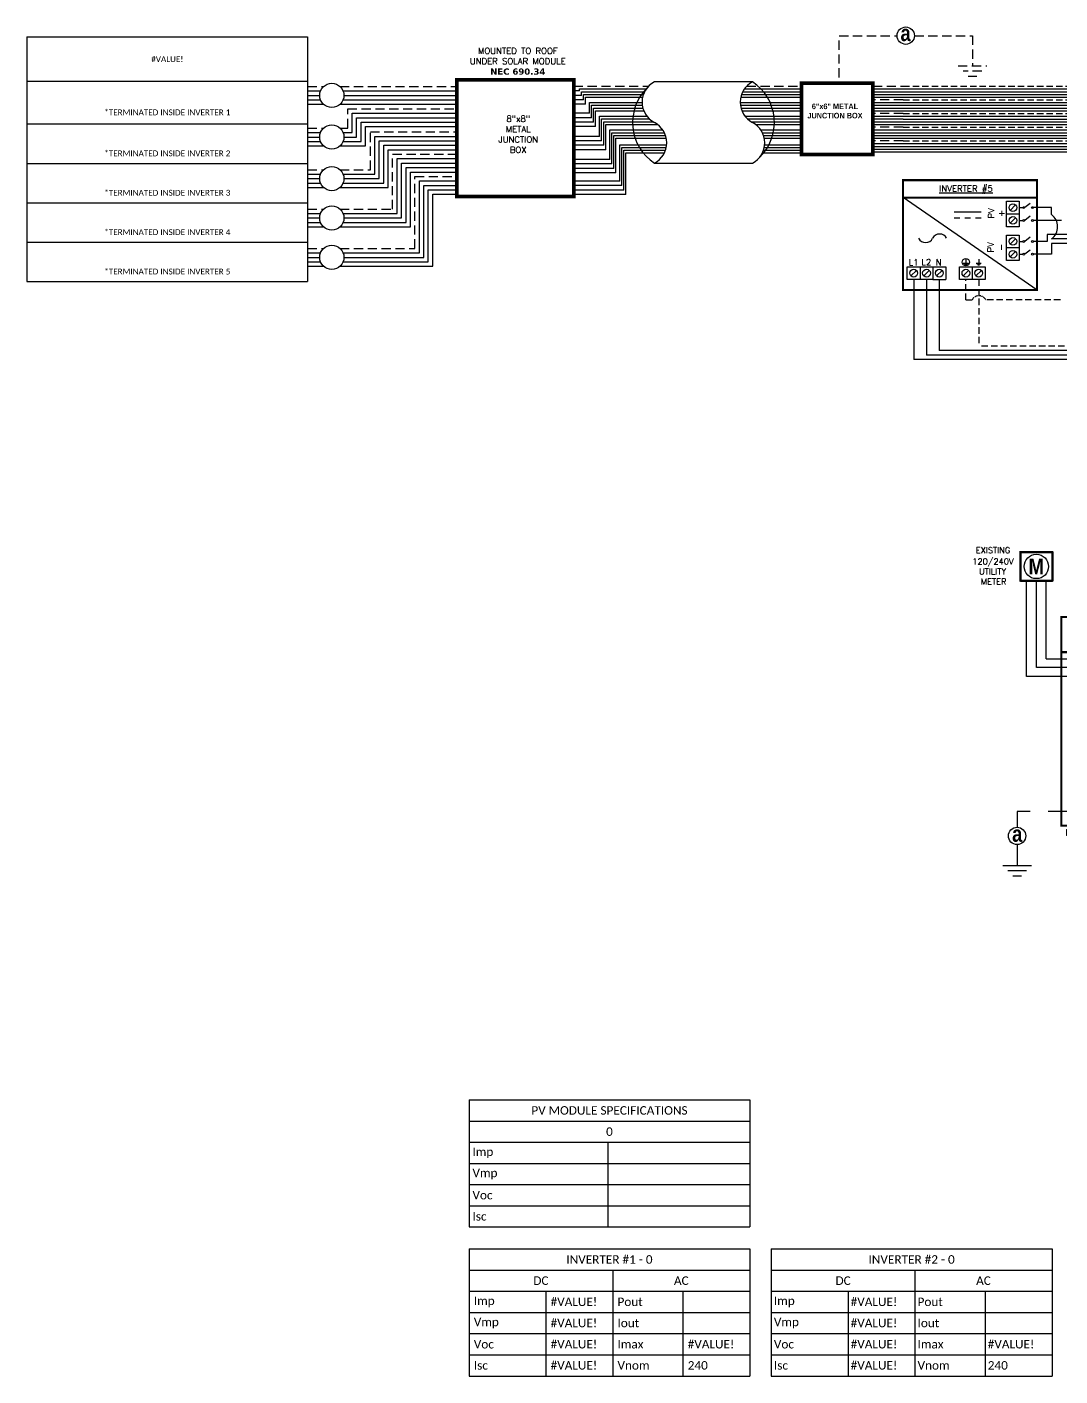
# Model space of a CAD drawing. Header units: feet. Extents: x 9859 to 10652, y 15293 to 15841.
# Drawn here: x 9859 to 10279, y 15293 to 15841 of the extents above; entities that cross this region are included whole.
import ezdxf

# ---------------------------------------------------------------- set-up
doc = ezdxf.new("R2010")
doc.units = ezdxf.units.FT
doc.header["$MEASUREMENT"] = 0
doc.linetypes.add('HIDDEN', pattern=[0.375, 0.25, -0.125])
for name, color, linetype in [('ONE LINE BLOCKS', 7, 'Continuous'), ('TABLES', 7, 'Continuous'), ('TEXT', 7, 'Continuous'), ('Z - TITLEBLOCK TXT', 7, 'Continuous')]:
    doc.layers.add(name, color=color, linetype=linetype)
doc.styles.add('ONE LINE TXT', font='techb___.ttf')
doc.styles.get("Standard").update_dxf_attribs({"font": 'simplex.shx'})

# ---------------------------------------------------------------- blocks, each defined once
blk = doc.blocks.new('*T17')
at = {"color": 9, "linetype": 'ByBlock', "lineweight": 30, "true_color": 0xa7bfde, "transparency": 16777216}
blk.add_line((0, 0), (114.11, 0), dxfattribs=at)
at = {"color": 0, "linetype": 'ByBlock', "lineweight": -2, "transparency": 16777216}
for p, q in [((0, 0), (0, -99.47)), ((114.11, 0), (114.11, -99.47)), ((0, -18.03), (114.11, -18.03)), ((0, -35.38), (114.11, -35.38)), ((0, -51.4), (114.11, -51.4)), ((0, -67.43), (114.11, -67.43)), ((0, -83.45), (114.11, -83.45)), ((0, -99.47), (114.11, -99.47))]:
    blk.add_line(p, q, dxfattribs=at)
at = {"color": 0, "transparency": 16777216, "char_height": 2.3758, "width": 108.4471, "attachment_point": 5}
for s, insert in [('{\\fCalibri|b0|i0|c0;#VALUE!', (57.06, -9.02)), ('{\\fCalibri|b0|i0|c0;^J^J*TERMINATED INSIDE INVERTER 1', (57.06, -26.71)), ('{\\fCalibri|b0|i0|c0;^J^J*TERMINATED INSIDE INVERTER 2', (57.06, -43.39)), ('{\\fCalibri|b0|i0|c0;^J^J*TERMINATED INSIDE INVERTER 3', (57.06, -59.41)), ('{\\fCalibri|b0|i0|c0;^J^J*TERMINATED INSIDE INVERTER 4', (57.06, -75.44)), ('{\\fCalibri|b0|i0|c0;^J^J*TERMINATED INSIDE INVERTER 5', (57.06, -91.46))]:
    blk.add_mtext(s, dxfattribs=dict(at, insert=insert))
blk = doc.blocks.new('*U20')
at = {"color": 7, "linetype": 'Continuous'}
for p, q in [((-628.73, -1.61), (-2.62, -1.61)), ((-628.73, -4.82), (-7.87, -4.82)), ((-628.73, -9.64), (-132.05, -9.65)), ((-628.73, -12.86), (-137.3, -12.86)), ((-628.73, -17.69), (-261.48, -17.69)), ((-628.73, -20.9), (-266.73, -20.9)), ((-628.73, -25.73), (-390.92, -25.73)), ((-628.73, -28.95), (-396.16, -28.95)), ((-628.73, -33.78), (-520.35, -33.78)), ((-628.73, -36.99), (-525.59, -36.99)), ((-541.48, -71.46), (-552.11, -71.46)), ((-535.52, -78.99), (-552.11, -78.99)), ((-541.48, -75.56), (-541.48, -71.46)), ((-525.59, -89.87), (-541.48, -89.87)), ((-622.52, -113.78), (-622.52, -160.83)), ((-280.35, -160.83), (-622.52, -160.83))]:
    blk.add_line(p, q, dxfattribs=at)
at = {"color": 253, "linetype": 'Continuous'}
for p, q in [((-628.73, -3.21), (-5.24, -3.22)), ((-628.73, -6.43), (-10.49, -6.43)), ((-628.73, -11.25), (-134.67, -11.25)), ((-628.73, -14.47), (-139.92, -14.47)), ((-628.73, -19.3), (-264.11, -19.3)), ((-628.73, -22.52), (-269.35, -22.52)), ((-628.73, -27.34), (-393.54, -27.34)), ((-628.73, -30.56), (-398.78, -30.56)), ((-628.73, -35.39), (-522.97, -35.39)), ((-628.73, -38.6), (-528.21, -38.6)), ((-528.21, -87.25), (-544.05, -87.25)), ((-544.05, -87.25), (-544.05, -91.36)), ((-544.05, -91.36), (-552.11, -91.36)), ((-522.97, -92.49), (-541.43, -92.49)), ((-541.43, -92.49), (-541.43, -98.89)), ((-541.43, -98.89), (-552.11, -98.89)), ((-607.45, -113.78), (-607.45, -155.57)), ((-273.07, -155.57), (-607.45, -155.57))]:
    blk.add_line(p, q, dxfattribs=at)
at = {"color": 10, "linetype": 'Continuous'}
for p in [(-614.98, -113.78), (-277.13, -158.2)]:
    blk.add_line(p, (-614.98, -158.2), dxfattribs=at)
at = {"layer": 'ONE LINE BLOCKS', "lineweight": 50, "const_width": 1.19}
for points in [[(-628.73, -119.95), (-628.73, -55.29), (-549.96, -55.29), (-549.96, -119.95)], [(-628.73, -65.58), (-628.73, -55.29), (-549.96, -55.29), (-549.96, -65.58)]]:
    blk.add_lwpolyline(points, close=True, dxfattribs=at)
at = {"layer": 'TEXT', "color": 92, "linetype": 'HIDDEN', "ltscale": 15}
for p, q in [((-628.73, 0), (0, 0)), ((-628.73, -8.04), (-129.43, -8.04)), ((-628.73, -16.08), (-258.86, -16.08)), ((-628.73, -24.13), (-388.29, -24.13)), ((-628.73, -32.17), (-517.73, -32.17)), ((-591.81, -125.82), (-591.81, -113.78)), ((-584.28, -113.78), (-584.28, -152.94)), ((-591.81, -125.82), (-588.21, -125.82)), ((-536.23, -125.82), (-579.97, -125.82)), ((-269.43, -152.94), (-584.28, -152.94))]:
    blk.add_line(p, q, dxfattribs=at)
at = {"layer": 'TEXT', "color": 92, "linetype": 'Continuous', "flags": 128}
for points in [[(-591.81, -101.84), (-591.81, -104.14)], [(-584.28, -101.84), (-584.28, -104.14)], [(-593.35, -104.14), (-590.28, -104.14)], [(-590.81, -104.71), (-592.82, -104.71)], [(-585.81, -104.14), (-582.74, -104.14)], [(-583.27, -104.71), (-585.28, -104.71)]]:
    blk.add_lwpolyline(points, dxfattribs=at)
at = {"layer": 'TEXT', "color": 92, "linetype": 'HIDDEN', "flags": 128}
for points in [[(-591.34, -105.28), (-592.28, -105.28)], [(-583.81, -105.28), (-584.75, -105.28)]]:
    blk.add_lwpolyline(points, dxfattribs=at)
at = {"layer": 'TEXT', "color": 92, "linetype": 'Continuous'}
blk.add_circle((-591.81, -103.58), 2.17, dxfattribs=at)
at = {"layer": 'TEXT', "color": 92, "linetype": 'HIDDEN', "ltscale": 0.3}
blk.add_arc((-584.09, -127.98), 4.65, 27.66392, 152.33608, dxfattribs=at)
at = {"layer": 'Z - TITLEBLOCK TXT', "color": 7, "linetype": 'Continuous'}
for p, q in [((-549.96, -119.95), (-628.73, -65.58)), ((-582.91, -74.19), (-598.68, -74.19)), ((-595.38, -77.6), (-598.68, -77.6)), ((-589.15, -77.6), (-592.44, -77.6)), ((-582.91, -77.6), (-586.21, -77.6))]:
    blk.add_line(p, q, dxfattribs=at)
at = {"layer": 'Z - TITLEBLOCK TXT', "color": 1, "linetype": 'Continuous'}
for p, q in [((-567.92, -82.76), (-567.92, -67.69)), ((-567.92, -67.69), (-560.38, -67.69)), ((-567.92, -82.76), (-567.92, -67.69)), ((-560.38, -67.69), (-560.38, -82.76)), ((-560.38, -67.69), (-560.38, -75.23)), ((-553.96, -69), (-557.22, -71.44)), ((-560.38, -75.23), (-567.92, -75.23)), ((-560.38, -71.46), (-558.35, -71.46)), ((-560.38, -78.99), (-558.35, -78.99)), ((-553.96, -76.53), (-557.22, -78.98)), ((-560.38, -82.76), (-567.92, -82.76)), ((-567.92, -102.66), (-567.92, -87.59)), ((-567.92, -87.59), (-560.38, -87.59)), ((-560.38, -95.12), (-567.92, -95.12)), ((-560.38, -87.59), (-560.38, -95.12)), ((-560.38, -91.36), (-558.35, -91.36)), ((-560.38, -95.12), (-560.38, -102.66)), ((-553.96, -88.89), (-557.22, -91.34)), ((-560.38, -102.66), (-567.92, -102.66)), ((-560.38, -98.89), (-558.35, -98.89)), ((-553.96, -96.43), (-557.22, -98.87)), ((-626.29, -106.25), (-611.22, -106.25)), ((-626.29, -113.78), (-626.29, -106.25)), ((-626.29, -106.25), (-618.75, -106.25)), ((-618.75, -106.25), (-618.75, -113.78)), ((-611.22, -106.25), (-611.22, -113.78)), ((-611.22, -106.25), (-603.68, -106.25)), ((-603.68, -106.25), (-603.68, -113.78)), ((-595.58, -106.25), (-580.51, -106.25)), ((-595.58, -113.78), (-595.58, -106.25)), ((-595.58, -106.25), (-588.04, -106.25)), ((-588.04, -106.25), (-588.04, -113.78)), ((-580.51, -106.25), (-580.51, -113.78)), ((-611.22, -113.78), (-626.29, -113.78)), ((-611.22, -113.78), (-603.68, -113.78)), ((-580.51, -113.78), (-595.58, -113.78))]:
    blk.add_line(p, q, dxfattribs=at)
at = {"layer": 'Z - TITLEBLOCK TXT', "color": 4, "linetype": 'Continuous'}
for p, q in [((-562.54, -69.85), (-565.76, -73.07)), ((-562.54, -77.39), (-565.76, -80.6)), ((-562.54, -89.75), (-565.76, -92.96)), ((-562.54, -97.28), (-565.76, -100.5)), ((-620.91, -108.41), (-624.12, -111.62)), ((-613.38, -108.41), (-616.59, -111.62)), ((-605.84, -108.41), (-609.06, -111.62)), ((-590.2, -108.41), (-593.42, -111.62)), ((-582.67, -108.41), (-585.88, -111.62))]:
    blk.add_line(p, q, dxfattribs=at)
for centre in [(-564.15, -71.46), (-564.15, -78.99), (-564.15, -91.36), (-564.15, -98.89), (-622.52, -110.02), (-614.98, -110.02), (-607.45, -110.02), (-591.81, -110.02), (-584.28, -110.02)]:
    blk.add_circle(centre, 2.27, dxfattribs=at)
at = {"layer": 'Z - TITLEBLOCK TXT', "color": 1, "linetype": 'Continuous'}
for centre in [(-557.81, -71.46), (-552.65, -71.46), (-557.81, -78.99), (-552.65, -78.99), (-557.81, -91.36), (-552.65, -91.36), (-557.81, -98.89), (-552.65, -98.89)]:
    blk.add_circle(centre, 0.541, dxfattribs=at)
at = {"layer": 'Z - TITLEBLOCK TXT', "linetype": 'Continuous'}
for centre, radius, start, end in [((-546.61, -82.72), 8.8, 305.65052, 54.34948), ((-607.26, -91.64), 4.65, 27.66392, 152.33608), ((-615.5, -87.32), 4.65, 207.66392, 332.33608)]:
    blk.add_arc(centre, radius, start, end, dxfattribs=at)
at = {"layer": 'TABLES', "color": 1, "linetype": 'Continuous'}
blk.add_text('%%UINVERTER #5', height=3.6576, dxfattribs=at).set_placement((-607.52, -62.03))
at = {"layer": 'TEXT', "color": 1, "char_height": 3.658, "attachment_point": 5, "rotation": 90}
for s, width, insert in [('PV +', 2.8378, (-573.89, -74.82)), ('PV -', 2.8013, (-574.12, -94.79))]:
    blk.add_mtext_dynamic_manual_height_columns(s, width=width, gutter_width=0.75, heights=[0], dxfattribs=dict(at, insert=insert))
at = {"layer": 'TEXT', "color": 1, "attachment_point": 5}
for s, insert, char_height in [('L1', (-622.57, -103.61), 3.658), ('L2', (-615.11, -103.58), 3.658), ('N', (-607.86, -103.63), 3.66)]:
    blk.add_mtext_dynamic_manual_height_columns(s, width=0.1481, gutter_width=0.75, heights=[0], dxfattribs=dict(at, insert=insert, char_height=char_height))
blk = doc.blocks.new('M_MAIN BREAKER')
at = {"layer": 'ONE LINE BLOCKS', "linetype": 'Continuous'}
h = blk.add_hatch(color=1, dxfattribs=at)
h.dxf.hatch_style = 1
edge = h.paths.add_edge_path()
edge.add_arc((-12.42, 14.12), 0.0515, 0, 360)
h = blk.add_hatch(color=1, dxfattribs=at)
h.dxf.hatch_style = 1
edge = h.paths.add_edge_path()
edge.add_arc((-11.37, 14.12), 0.0515, 0, 360)
h = blk.add_hatch(color=1, dxfattribs=at)
h.dxf.hatch_style = 1
edge = h.paths.add_edge_path()
edge.add_arc((-12.42, 12.94), 0.0515, 0, 360)
h = blk.add_hatch(color=1, dxfattribs=at)
h.dxf.hatch_style = 1
edge = h.paths.add_edge_path()
edge.add_arc((-11.37, 12.94), 0.0515, 0, 360)
h = blk.add_hatch(color=1, dxfattribs=at)
h.dxf.hatch_style = 1
edge = h.paths.add_edge_path()
edge.add_arc((-9.24, 11.89), 0.0515, 0, 360)
h = blk.add_hatch(color=1, dxfattribs=at)
h.dxf.hatch_style = 1
edge = h.paths.add_edge_path()
edge.add_arc((-9.24, 11.29), 0.0515, 0, 360)
h = blk.add_hatch(color=1, dxfattribs=at)
h.dxf.hatch_style = 1
edge = h.paths.add_edge_path()
edge.add_arc((-8.06, 11.89), 0.0515, 0, 360)
h = blk.add_hatch(color=1, dxfattribs=at)
h.dxf.hatch_style = 1
edge = h.paths.add_edge_path()
edge.add_arc((-8.06, 11.29), 0.0515, 0, 360)
h = blk.add_hatch(color=1, dxfattribs=at)
h.dxf.hatch_style = 1
edge = h.paths.add_edge_path()
edge.add_arc((-9.24, 10.22), 0.0515, 0, 360)
h = blk.add_hatch(color=1, dxfattribs=at)
h.dxf.hatch_style = 1
edge = h.paths.add_edge_path()
edge.add_arc((-8.06, 10.22), 0.0515, 0, 360)
h = blk.add_hatch(color=1, dxfattribs=at)
h.dxf.hatch_style = 1
edge = h.paths.add_edge_path()
edge.add_arc((-9.24, 9.62), 0.0515, 0, 360)
h = blk.add_hatch(color=1, dxfattribs=at)
h.dxf.hatch_style = 1
edge = h.paths.add_edge_path()
edge.add_arc((-9.24, 8.56), 0.0515, 0, 360)
h = blk.add_hatch(color=1, dxfattribs=at)
h.dxf.hatch_style = 1
edge = h.paths.add_edge_path()
edge.add_arc((-8.06, 9.62), 0.0515, 0, 360)
h = blk.add_hatch(color=1, dxfattribs=at)
h.dxf.hatch_style = 1
edge = h.paths.add_edge_path()
edge.add_arc((-8.06, 8.56), 0.0515, 0, 360)
h = blk.add_hatch(color=1, dxfattribs=at)
h.dxf.hatch_style = 1
edge = h.paths.add_edge_path()
edge.add_arc((-9.24, 7.96), 0.0515, 0, 360)
h = blk.add_hatch(color=1, dxfattribs=at)
h.dxf.hatch_style = 1
edge = h.paths.add_edge_path()
edge.add_arc((-8.06, 7.96), 0.0515, 0, 360)
h = blk.add_hatch(color=1, dxfattribs=at)
h.dxf.hatch_style = 1
edge = h.paths.add_edge_path()
edge.add_arc((-9.24, 6.89), 0.0515, 0, 360)
h = blk.add_hatch(color=1, dxfattribs=at)
h.dxf.hatch_style = 1
edge = h.paths.add_edge_path()
edge.add_arc((-9.24, 6.29), 0.0515, 0, 360)
h = blk.add_hatch(color=1, dxfattribs=at)
h.dxf.hatch_style = 1
edge = h.paths.add_edge_path()
edge.add_arc((-8.06, 6.89), 0.0515, 0, 360)
h = blk.add_hatch(color=1, dxfattribs=at)
h.dxf.hatch_style = 1
edge = h.paths.add_edge_path()
edge.add_arc((-8.06, 6.29), 0.0515, 0, 360)
h = blk.add_hatch(color=1, dxfattribs=at)
h.dxf.hatch_style = 1
edge = h.paths.add_edge_path()
edge.add_arc((-9.24, 5.22), 0.0515, 0, 360)
h = blk.add_hatch(color=1, dxfattribs=at)
h.dxf.hatch_style = 1
edge = h.paths.add_edge_path()
edge.add_arc((-9.24, 4.62), 0.0515, 0, 360)
h = blk.add_hatch(color=1, dxfattribs=at)
h.dxf.hatch_style = 1
edge = h.paths.add_edge_path()
edge.add_arc((-8.06, 5.22), 0.0515, 0, 360)
h = blk.add_hatch(color=1, dxfattribs=at)
h.dxf.hatch_style = 1
edge = h.paths.add_edge_path()
edge.add_arc((-8.06, 4.62), 0.0515, 0, 360)
at = {"color": 10, "linetype": 'Continuous'}
for p, q in [((-4.38, 1.15), (-4.38, 4.62)), ((-3.66, 4.62), (-3.66, 4.62)), ((-3.66, 4.62), (-3.66, 4.62)), ((0, 1.15), (-4.38, 1.15))]:
    blk.add_line(p, q, dxfattribs=at)
at = {"color": 7, "linetype": 'Continuous'}
for p, q in [((-3.67, 1.71), (-3.67, 5.22)), ((0, 1.71), (-3.67, 1.71))]:
    blk.add_line(p, q, dxfattribs=at)
at = {"color": 253, "linetype": 'Continuous'}
for p, q in [((-6.38, 2.18), (-6.59, 2.18)), ((-6.38, 0.61), (-6.38, 2.18)), ((-5.56, 0.61), (-6.38, 0.61)), ((0, 0.61), (-4.63, 0.61))]:
    blk.add_line(p, q, dxfattribs=at)
at = {"color": 7, "linetype": 'Continuous'}
blk.add_circle((-19.56, -2.7), 0.906, dxfattribs=at)
at = {"color": 253, "linetype": 'Continuous'}
blk.add_arc((-5.09, 0.58), 0.468, 3.2819, 176.7181, dxfattribs=at)
at = {"layer": 'ONE LINE BLOCKS', "lineweight": 50}
for p, q in [((-19.22, 23.9), (-19.22, 26.89)), ((-19.22, 26.89), (-15.88, 26.89)), ((-15.88, 26.89), (-15.88, 23.9)), ((-15.88, 23.9), (-19.22, 23.9)), ((-14.96, 16.47), (-2.64, 16.47))]:
    blk.add_line(p, q, dxfattribs=at)
at = {"layer": 'ONE LINE BLOCKS', "lineweight": 50, "const_width": 0.21}
for points in [[(-19.22, 23.9), (-19.22, 26.89), (-15.88, 26.89), (-15.88, 23.9)], [(-14.96, -1.65), (-14.96, 20.13), (-2.64, 20.13), (-2.64, -1.65)]]:
    blk.add_lwpolyline(points, close=True, dxfattribs=at)
at = {"layer": 'TEXT', "color": 92, "linetype": 'HIDDEN', "ltscale": 15}
for p, q in [((-13.72, 3.55), (-13.72, 2.94)), ((-6.58, 3.55), (-13.72, 3.55)), ((-13.72, 2.94), (-12.56, 2.94)), ((-5.12, 0), (-5.12, 3.55)), ((0, 0), (-5.12, 0)), ((-12.56, -0.15), (-19.56, -0.15)), ((-19.56, -0.15), (-19.56, -1.8)), ((-19.56, -3.61), (-19.56, -5.8))]:
    blk.add_line(p, q, dxfattribs=at)
at = {"layer": 'TEXT', "color": 92, "linetype": 'Continuous', "ltscale": 15}
blk.add_line((-7.4, -0.92), (-11.75, -0.92), dxfattribs=at)
at = {"layer": 'TEXT', "color": 92, "linetype": 'HIDDEN', "flags": 128}
for points in [[(-11.18, 1.63), (-11.18, 1.01)], [(-11.59, 1.01), (-10.77, 1.01)], [(-10.91, 0.85), (-11.45, 0.85)], [(-11.05, 0.7), (-11.31, 0.7)]]:
    blk.add_lwpolyline(points, dxfattribs=at)
at = {"layer": 'TEXT', "color": 92, "linetype": 'Continuous', "ltscale": 4, "flags": 128}
for points in [[(-21.06, -5.8), (-18.06, -5.8)], [(-18.58, -6.36), (-20.54, -6.36)], [(-19.1, -6.91), (-20.02, -6.91)]]:
    blk.add_lwpolyline(points, dxfattribs=at)
at = {"layer": 'TEXT', "linetype": 'Continuous'}
blk.add_circle((-17.55, 25.39), 1.27, dxfattribs=at)
at = {"layer": 'TEXT', "color": 92, "linetype": 'Continuous', "ltscale": 0.3}
blk.add_arc((-5.85, 3.16), 0.824, 27.6639, 152.3361, dxfattribs=at)
at = {"layer": 'Z - TITLEBLOCK TXT', "color": 253, "linetype": 'Continuous'}
for p, q in [((-18.57, 13.92), (-18.57, 23.9)), ((-13.44, 13.92), (-18.57, 13.92)), ((-13.44, 4.34), (-13.44, 13.92)), ((-5.83, 4.34), (-13.44, 4.34)), ((-5.83, 4.34), (-5.83, 2.95)), ((-5.83, 2.95), (-6.59, 2.95))]:
    blk.add_line(p, q, dxfattribs=at)
at = {"layer": 'Z - TITLEBLOCK TXT', "color": 10, "linetype": 'Continuous'}
for p, q in [((-17.55, 14.87), (-17.55, 23.9)), ((-12.42, 14.87), (-17.55, 14.87)), ((-12.42, 4.62), (-12.42, 12.2)), ((-11.7, 11.29), (-12.42, 11.29)), ((-9.99, 11.29), (-11.04, 11.29)), ((-11.7, 9.62), (-12.42, 9.62)), ((-9.99, 9.62), (-11.04, 9.62)), ((-11.7, 7.96), (-12.42, 7.96)), ((-9.99, 7.96), (-11.04, 7.96)), ((-11.7, 6.29), (-12.42, 6.29)), ((-9.99, 6.29), (-11.04, 6.29)), ((-9.99, 4.62), (-12.42, 4.62)), ((-7.32, 4.62), (-4.38, 4.62))]:
    blk.add_line(p, q, dxfattribs=at)
at = {"layer": 'Z - TITLEBLOCK TXT', "color": 7, "linetype": 'Continuous'}
for p, q in [((-16.52, 15.77), (-16.52, 23.9)), ((-16.52, 15.77), (-11.37, 15.77)), ((-11.37, 15.77), (-11.37, 14.87)), ((-11.37, 11.89), (-11.37, 12.2)), ((-11.37, 10.22), (-11.37, 11.89)), ((-11.37, 11.89), (-9.99, 11.89)), ((-9.99, 11.89), (-11.37, 11.89)), ((-11.37, 8.56), (-11.37, 10.22)), ((-11.37, 10.22), (-9.99, 10.22)), ((-9.99, 10.22), (-11.37, 10.22)), ((-11.37, 6.89), (-11.37, 8.56)), ((-11.37, 8.56), (-9.99, 8.56)), ((-9.99, 8.56), (-11.37, 8.56)), ((-11.37, 5.22), (-11.37, 6.89)), ((-11.37, 6.89), (-9.99, 6.89)), ((-9.99, 6.89), (-11.37, 6.89)), ((-9.99, 5.22), (-11.37, 5.22)), ((-7.32, 5.22), (-3.67, 5.22))]:
    blk.add_line(p, q, dxfattribs=at)
at = {"layer": 'Z - TITLEBLOCK TXT', "color": 1, "linetype": 'Continuous'}
for p, q in [((-12.56, -1.38), (-12.56, 3.4)), ((-12.56, 3.4), (-11.75, 3.4)), ((-11.75, 3.4), (-11.75, -1.38)), ((-7.4, -1.37), (-7.4, 3.41)), ((-7.4, 3.41), (-6.59, 3.41)), ((-6.59, 3.41), (-6.59, -1.37)), ((-11.75, -1.38), (-12.56, -1.38)), ((-6.59, -1.37), (-7.4, -1.37))]:
    blk.add_line(p, q, dxfattribs=at)
at = {"layer": 'Z - TITLEBLOCK TXT', "color": 4, "linetype": 'Continuous'}
for p, q in [((-12.01, 3.07), (-12.29, 2.8)), ((-6.85, 3.09), (-7.13, 2.81)), ((-12.01, 2.3), (-12.29, 2.03)), ((-12.01, 1.53), (-12.29, 1.25)), ((-6.85, 2.32), (-7.13, 2.04)), ((-6.85, 1.55), (-7.13, 1.27)), ((-12.01, 0.76), (-12.29, 0.48)), ((-6.85, 0.78), (-7.13, 0.5)), ((-6.85, 0), (-7.13, -0.27)), ((-12.01, -0.01), (-12.29, -0.29)), ((-12.01, -0.78), (-12.29, -1.06)), ((-6.85, -0.77), (-7.13, -1.04))]:
    blk.add_line(p, q, dxfattribs=at)
at = {"layer": 'Z - TITLEBLOCK TXT', "color": 1, "linetype": 'Continuous', "flags": 128}
for points in [[(-12.42, 14.87), (-12.42, 14.12)], [(-12.42, 14.87), (-12.42, 14.12)], [(-11.37, 14.87), (-11.37, 14.12)], [(-11.37, 14.87), (-11.37, 14.12)], [(-12.42, 12.94), (-12.42, 12.2)], [(-11.37, 12.94), (-11.37, 12.2)], [(-9.99, 11.89), (-9.24, 11.89)], [(-9.99, 11.89), (-9.24, 11.89)], [(-9.99, 11.29), (-9.24, 11.29)], [(-9.99, 11.29), (-9.24, 11.29)], [(-8.06, 11.89), (-7.32, 11.89)], [(-8.06, 11.29), (-7.32, 11.29)], [(-9.99, 10.22), (-9.24, 10.22)], [(-9.99, 10.22), (-9.24, 10.22)], [(-8.06, 10.22), (-7.32, 10.22)], [(-9.99, 9.62), (-9.24, 9.62)], [(-9.99, 9.62), (-9.24, 9.62)], [(-9.99, 8.56), (-9.24, 8.56)], [(-9.99, 8.56), (-9.24, 8.56)], [(-8.06, 9.62), (-7.32, 9.62)], [(-8.06, 8.56), (-7.32, 8.56)], [(-9.99, 7.96), (-9.24, 7.96)], [(-9.99, 7.96), (-9.24, 7.96)], [(-8.06, 7.96), (-7.32, 7.96)], [(-9.99, 6.89), (-9.24, 6.89)], [(-9.99, 6.89), (-9.24, 6.89)], [(-9.99, 6.29), (-9.24, 6.29)], [(-9.99, 6.29), (-9.24, 6.29)], [(-8.06, 6.89), (-7.32, 6.89)], [(-8.06, 6.29), (-7.32, 6.29)], [(-9.99, 5.22), (-9.24, 5.22)], [(-9.99, 5.22), (-9.24, 5.22)], [(-9.99, 4.62), (-9.24, 4.62)], [(-9.99, 4.62), (-9.24, 4.62)], [(-8.06, 5.22), (-7.32, 5.22)], [(-8.06, 4.62), (-7.32, 4.62)]]:
    blk.add_lwpolyline(points, dxfattribs=at)
at = {"layer": 'Z - TITLEBLOCK TXT', "color": 1, "linetype": 'Continuous'}
for centre in [(-12.42, 14.12), (-11.37, 14.12), (-12.42, 12.94), (-11.37, 12.94), (-9.24, 11.89), (-9.24, 11.29), (-8.06, 11.89), (-8.06, 11.29), (-9.24, 10.22), (-8.06, 10.22), (-9.24, 9.62), (-9.24, 8.56), (-8.06, 9.62), (-8.06, 8.56), (-9.24, 7.96), (-8.06, 7.96), (-9.24, 6.89), (-9.24, 6.29), (-8.06, 6.89), (-8.06, 6.29), (-9.24, 5.22), (-9.24, 4.62), (-8.06, 5.22), (-8.06, 4.62)]:
    blk.add_circle(centre, 0.0515, dxfattribs=at)
at = {"layer": 'Z - TITLEBLOCK TXT', "color": 4, "linetype": 'Continuous'}
for centre in [(-12.15, 2.94), (-6.99, 2.95), (-12.15, 2.16), (-12.15, 1.39), (-6.99, 2.18), (-6.99, 1.41), (-12.15, 0.62), (-12.15, -0.15), (-6.99, 0.64), (-6.99, -0.13), (-12.15, -0.92), (-6.99, -0.91)]:
    blk.add_circle(centre, 0.197, dxfattribs=at)
at = {"layer": 'Z - TITLEBLOCK TXT', "color": 1, "linetype": 'Continuous'}
for centre, start, end in [((-12.63, 13.53), 310.3392, 49.6608), ((-11.58, 13.53), 310.3392, 49.6608), ((-8.65, 11.68), 40.3392, 139.6608), ((-8.65, 11.08), 40.3392, 139.6608), ((-8.65, 10.01), 40.3392, 139.6608), ((-8.65, 9.41), 40.3392, 139.6608), ((-8.65, 8.34), 40.3392, 139.6608), ((-8.65, 7.75), 40.3392, 139.6608), ((-8.65, 6.68), 40.3392, 139.6608), ((-8.65, 6.08), 40.3392, 139.6608), ((-8.65, 5.01), 40.3392, 139.6608), ((-8.65, 4.41), 40.3392, 139.6608)]:
    blk.add_arc(centre, 0.697, start, end, dxfattribs=at)
at = {"layer": 'Z - TITLEBLOCK TXT', "color": 10, "linetype": 'Continuous'}
for centre in [(-11.37, 11.27), (-11.37, 9.6), (-11.37, 7.94), (-11.37, 6.27)]:
    blk.add_arc(centre, 0.332, 3.2937, 176.7063, dxfattribs=at)
at = {"layer": 'TABLES', "color": 1, "linetype": 'Continuous'}
blk.add_text('NEUTRAL', height=0.648, rotation=90, dxfattribs=at).set_placement((-7.51, -0.72))
at = {"layer": 'TEXT', "color": 1}
for s, p in [('EXISTING', (-23.87, 26.77)), ('120/240V', (-24.23, 25.6)), ('UTILITY', (-23.53, 24.56)), ('METER', (-23.34, 23.51))]:
    blk.add_text(s, height=0.628, dxfattribs=at).set_placement(p)
at = {"layer": 'TEXT', "color": 1, "attachment_point": 5}
for s, width, gutter_width, heights, insert, char_height in [('240V', 0.1481, 0.75, [0], (-13.27, 19.41), 0.648), ('1∅', 0.1481, 0.75, [0], (-3.58, 19.41), 0.648), ('0A MAIN BREAKER\\P0A BUSBAR', 11.199, 0.75, [0], (-8.93, 17.57), 0.648), ('2p0A', 0.1481, 0.75, [0], (-10.55, 13.53), 0.648), ('EXISTING MAIN BREAKER LOAD CENTER\\P2p##A BACK FEED BREAKER\\P{\\fVerdana|b1|i0|c0|p34;NEC 690.64}', 14.144, 7.17, [12.8], (-8.17, -3.93), 0.6278)]:
    blk.add_mtext_dynamic_manual_height_columns(s, width=width, gutter_width=gutter_width, heights=heights, dxfattribs=dict(at, insert=insert, char_height=char_height))
at = {"layer": 'Z - TITLEBLOCK TXT', "color": 253, "linetype": 'Continuous', "style": 'ONE LINE TXT'}
blk.add_text('M', height=1.66, dxfattribs=at).set_placement((-18.36, 24.56))
at = {"layer": 'Z - TITLEBLOCK TXT', "color": 1, "linetype": 'Continuous', "insert": (-20.08, -1.65), "char_height": 1.6624, "attachment_point": 1, "style": 'ONE LINE TXT'}
blk.add_mtext_dynamic_manual_height_columns('{\\W1;\\C256;a}', width=0.1385, gutter_width=2.13, heights=[0], dxfattribs=at)
blk = doc.blocks.new('*U18')
at = {"color": 155, "true_color": 0x647190}
blk.add_blockref('M_MAIN BREAKER', (0, 0), dxfattribs=at)
blk = doc.blocks.new('*T10')
at = {"layer": 'Z - TITLEBLOCK TXT', "color": 0, "lineweight": -2, "transparency": 16777216}
for p, q in [((0, 0), (114.19, 0)), ((0, 0), (0, -51.7)), ((114.19, 0), (114.19, -51.7)), ((0, -8.62), (114.19, -8.62)), ((58.43, -8.62), (58.43, -51.7)), ((0, -17.23), (114.19, -17.23)), ((31.22, -17.23), (31.22, -51.7)), ((86.98, -17.23), (86.98, -51.7)), ((0, -25.85), (114.19, -25.85)), ((0, -34.47), (114.19, -34.47)), ((0, -43.08), (114.19, -43.08)), ((0, -51.7), (114.19, -51.7))]:
    blk.add_line(p, q, dxfattribs=at)
at = {"layer": 'Z - TITLEBLOCK TXT', "color": 0, "linetype": 'Continuous', "transparency": 16777216, "char_height": 3.4544}
for s, insert, width, attachment_point in [('{\\fCalibri|b0|i0|c0;INVERTER #1 - 0', (57.09, -4.31), 110.3293, 5), ('{\\fCalibri|b0|i0|c0;DC', (29.22, -12.93), 54.5755, 5), ('{\\fCalibri|b0|i0|c0;AC', (86.31, -12.93), 51.8976, 5), ('{\\fCalibri|b0|i0|c0;Imp', (1.93, -21.54), 27.3681, 4), ('{\\fCalibri|b0|i0|c0;#VALUE!', (33.15, -21.54), 23.3513, 4), ('{\\fCalibri|b0|i0|c0;Pout', (60.36, -21.54), 24.6902, 4), ('{\\fCalibri|b0|i0|c0;', (88.91, -21.54), 23.3513, 4), ('{\\fCalibri|b0|i0|c0;Vmp', (1.93, -30.16), 27.3681, 4), ('{\\fCalibri|b0|i0|c0;#VALUE!', (33.15, -30.16), 23.3513, 4), ('{\\fCalibri|b0|i0|c0;Iout', (60.36, -30.16), 24.6902, 4), ('{\\fCalibri|b0|i0|c0;', (88.91, -30.16), 23.3513, 4), ('{\\fCalibri|b0|i0|c0;Voc', (1.93, -38.78), 27.3681, 4), ('{\\fCalibri|b0|i0|c0;#VALUE!', (33.15, -38.78), 23.3513, 4), ('{\\fCalibri|b0|i0|c0;Imax', (60.36, -38.78), 24.6902, 4), ('{\\fCalibri|b0|i0|c0;#VALUE!', (88.91, -38.78), 23.3513, 4), ('{\\fCalibri|b0|i0|c0;Isc', (1.93, -47.39), 27.3681, 4), ('{\\fCalibri|b0|i0|c0;#VALUE!', (33.15, -47.39), 23.3513, 4), ('{\\fCalibri|b0|i0|c0;Vnom', (60.36, -47.39), 24.6902, 4), ('{\\fCalibri|b0|i0|c0;240', (88.91, -47.39), 23.3513, 4)]:
    blk.add_mtext(s, dxfattribs=dict(at, insert=insert, width=width, attachment_point=attachment_point))
blk = doc.blocks.new('*T11')
at = {"layer": 'Z - TITLEBLOCK TXT', "color": 0, "lineweight": -2, "transparency": 16777216}
for p, q in [((0, 0), (114.19, 0)), ((0, 0), (0, -51.7)), ((114.19, 0), (114.19, -51.7)), ((0, -8.62), (114.19, -8.62)), ((58.43, -8.62), (58.43, -51.7)), ((0, -17.23), (114.19, -17.23)), ((31.22, -17.23), (31.22, -51.7)), ((86.98, -17.23), (86.98, -51.7)), ((0, -25.85), (114.19, -25.85)), ((0, -34.47), (114.19, -34.47)), ((0, -43.08), (114.19, -43.08)), ((0, -51.7), (114.19, -51.7))]:
    blk.add_line(p, q, dxfattribs=at)
at = {"layer": 'Z - TITLEBLOCK TXT', "color": 0, "linetype": 'Continuous', "transparency": 16777216, "char_height": 3.4544}
for s, insert, width, attachment_point in [('{\\fCalibri|b0|i0|c0;INVERTER #2 - 0', (57.09, -4.31), 112.0547, 5), ('{\\fCalibri|b0|i0|c0;DC', (29.22, -12.93), 56.3009, 5), ('{\\fCalibri|b0|i0|c0;AC', (86.31, -12.93), 53.623, 5), ('{\\fCalibri|b0|i0|c0;Imp', (1.07, -21.54), 29.0935, 4), ('{\\fCalibri|b0|i0|c0;#VALUE!', (32.29, -21.54), 25.0767, 4), ('{\\fCalibri|b0|i0|c0;Pout', (59.5, -21.54), 26.4156, 4), ('{\\fCalibri|b0|i0|c0;', (88.04, -21.54), 25.0767, 4), ('{\\fCalibri|b0|i0|c0;Vmp', (1.07, -30.16), 29.0935, 4), ('{\\fCalibri|b0|i0|c0;#VALUE!', (32.29, -30.16), 25.0767, 4), ('{\\fCalibri|b0|i0|c0;Iout', (59.5, -30.16), 26.4156, 4), ('{\\fCalibri|b0|i0|c0;', (88.04, -30.16), 25.0767, 4), ('{\\fCalibri|b0|i0|c0;Voc', (1.07, -38.78), 29.0935, 4), ('{\\fCalibri|b0|i0|c0;#VALUE!', (32.29, -38.78), 25.0767, 4), ('{\\fCalibri|b0|i0|c0;Imax', (59.5, -38.78), 26.4156, 4), ('{\\fCalibri|b0|i0|c0;#VALUE!', (88.04, -38.78), 25.0767, 4), ('{\\fCalibri|b0|i0|c0;Isc', (1.07, -47.39), 29.0935, 4), ('{\\fCalibri|b0|i0|c0;#VALUE!', (32.29, -47.39), 25.0767, 4), ('{\\fCalibri|b0|i0|c0;Vnom', (59.5, -47.39), 26.4156, 4), ('{\\fCalibri|b0|i0|c0;240', (88.04, -47.39), 25.0767, 4)]:
    blk.add_mtext(s, dxfattribs=dict(at, insert=insert, width=width, attachment_point=attachment_point))
blk = doc.blocks.new('*T15')
at = {"layer": 'Z - TITLEBLOCK TXT', "color": 0, "lineweight": -2, "transparency": 16777216}
for p, q in [((0, 0), (114.19, 0)), ((0, 0), (0, -51.69)), ((114.19, 0), (114.19, -51.69)), ((0, -8.62), (114.19, -8.62)), ((0, -17.23), (114.19, -17.23)), ((56.41, -17.23), (56.41, -51.69)), ((0, -25.85), (114.19, -25.85)), ((0, -34.46), (114.19, -34.46)), ((0, -43.08), (114.19, -43.08)), ((0, -51.69), (114.19, -51.69))]:
    blk.add_line(p, q, dxfattribs=at)
at = {"layer": 'Z - TITLEBLOCK TXT', "color": 0, "linetype": 'Continuous', "transparency": 16777216, "char_height": 3.4544}
for s, insert, width, attachment_point in [('{\\fCalibri|b0|i0|c0;PV MODULE SPECIFICATIONS', (57.09, -4.31), 111.433, 5), ('{\\fCalibri|b0|i0|c0;0', (57.09, -12.92), 111.433, 5), ('{\\fCalibri|b0|i0|c0;Imp', (1.38, -21.54), 53.6551, 4), ('{\\fCalibri|b0|i0|c0;', (57.78, -21.54), 55.0254, 4), ('{\\fCalibri|b0|i0|c0;Vmp', (1.38, -30.15), 53.6551, 4), ('{\\fCalibri|b0|i0|c0;', (57.78, -30.15), 55.0254, 4), ('{\\fCalibri|b0|i0|c0;Voc', (1.38, -38.77), 53.6551, 4), ('{\\fCalibri|b0|i0|c0;', (57.78, -38.77), 55.0254, 4), ('{\\fCalibri|b0|i0|c0;Isc', (1.38, -47.39), 53.6551, 4), ('{\\fCalibri|b0|i0|c0;', (57.78, -47.39), 55.0254, 4)]:
    blk.add_mtext(s, dxfattribs=dict(at, insert=insert, width=width, attachment_point=attachment_point))

msp = doc.modelspace()

# ---------------------------------------------------------------- linework, layer by layer
at = {"color": 7, "linetype": 'Continuous'}
for p, q in [((9973.03, 15815.26), (9978.43, 15815.26)), ((9987.48, 15815.26), (10033.74, 15815.26)), ((10083.6, 15815.26), (10081.28, 15815.26)), ((10083.6, 15816.09), (10110.77, 15816.09)), ((10083.6, 15815.26), (10083.6, 15816.09)), ((10153.98, 15819), (10114.08, 15819)), ((10150.67, 15816.09), (10173.85, 15816.09)), ((10202.92, 15816.09), (10215.22, 15816.09)), ((9973.03, 15811.64), (9978.43, 15811.64)), ((9987.48, 15811.64), (10033.74, 15811.64)), ((10085.24, 15811.64), (10081.28, 15811.64)), ((10085.24, 15813.87), (10109.62, 15813.87)), ((10085.24, 15811.64), (10085.24, 15813.87)), ((10087.7, 15810.54), (10109.07, 15810.54)), ((10087.7, 15806.2), (10087.7, 15810.54)), ((10148.98, 15810.54), (10173.85, 15810.54)), ((10149.52, 15813.87), (10173.85, 15813.87)), ((10202.92, 15813.87), (10215.22, 15813.87)), ((10202.92, 15810.54), (10215.22, 15810.54)), ((9991.17, 15798.35), (9991.17, 15806.2)), ((9991.17, 15806.2), (10033.74, 15806.2)), ((10087.7, 15806.2), (10081.28, 15806.2)), ((10089.34, 15808.32), (10109.39, 15808.32)), ((10089.34, 15802.58), (10089.34, 15808.32)), ((10091.8, 15804.98), (10111.05, 15804.98)), ((10091.8, 15796.79), (10091.8, 15804.98)), ((10149.29, 15808.32), (10173.85, 15808.32)), ((10150.95, 15804.98), (10173.85, 15804.98)), ((10202.92, 15808.32), (10215.22, 15808.32)), ((10202.92, 15804.98), (10215.22, 15804.98)), ((9994.8, 15794.73), (9994.8, 15802.58)), ((9994.8, 15802.58), (10033.74, 15802.58)), ((10089.34, 15802.58), (10081.28, 15802.58)), ((10093.44, 15802.75), (10113.53, 15802.75)), ((10093.44, 15793.17), (10093.44, 15802.75)), ((10095.89, 15787.38), (10095.89, 15799.42)), ((10095.89, 15799.42), (10117.47, 15799.42)), ((10153.44, 15802.75), (10173.85, 15802.75)), ((10157.38, 15799.42), (10173.85, 15799.42)), ((10202.92, 15802.75), (10215.22, 15802.75)), ((10202.92, 15799.42), (10215.22, 15799.42)), ((9973.03, 15798.35), (9978.43, 15798.35)), ((9973.03, 15794.73), (9978.43, 15794.73)), ((9987.48, 15798.35), (9991.17, 15798.35)), ((9987.48, 15794.73), (9994.8, 15794.73)), ((10000.37, 15781.44), (10000.37, 15796.79)), ((10000.37, 15796.79), (10033.74, 15796.79)), ((10004, 15777.81), (10004, 15793.17)), ((10004, 15793.17), (10033.74, 15793.17)), ((10091.8, 15796.79), (10081.28, 15796.79)), ((10093.44, 15793.17), (10081.28, 15793.17)), ((10097.53, 15783.75), (10097.53, 15797.19)), ((10097.53, 15797.19), (10118.58, 15797.19)), ((10099.99, 15778.56), (10099.99, 15793.39)), ((10099.99, 15793.39), (10119.05, 15793.39)), ((10158.49, 15797.19), (10173.85, 15797.19)), ((10158.96, 15793.39), (10173.85, 15793.39)), ((10202.92, 15797.19), (10215.22, 15797.19)), ((10202.92, 15793.86), (10215.22, 15793.86)), ((10009.43, 15765.41), (10009.43, 15787.73)), ((10009.43, 15787.73), (10033.74, 15787.73)), ((10101.63, 15774.93), (10101.63, 15791.17)), ((10101.63, 15791.17), (10118.59, 15791.17)), ((10158.5, 15791.17), (10173.85, 15791.17)), ((10202.92, 15791.63), (10215.22, 15791.63)), ((10013.06, 15761.79), (10013.06, 15784.11)), ((10013.06, 15784.11), (10033.74, 15784.11)), ((10095.89, 15787.38), (10081.28, 15787.38)), ((10097.53, 15783.75), (10081.28, 15783.75)), ((10114.08, 15785.89), (10153.98, 15785.89)), ((9973.03, 15781.44), (9978.43, 15781.44)), ((9973.03, 15777.81), (9978.43, 15777.81)), ((9987.48, 15781.44), (10000.37, 15781.44)), ((9987.48, 15777.81), (10004, 15777.81)), ((10018.49, 15778.67), (10033.74, 15778.67)), ((10018.49, 15749.39), (10018.49, 15778.67)), ((10099.99, 15778.56), (10081.28, 15778.56)), ((10022.12, 15775.05), (10033.74, 15775.05)), ((10022.12, 15745.77), (10022.12, 15775.05)), ((10101.63, 15774.93), (10081.28, 15774.93)), ((9973.03, 15765.41), (9978.43, 15765.41)), ((9973.03, 15761.79), (9978.43, 15761.79)), ((9987.48, 15765.41), (10009.43, 15765.41)), ((9987.48, 15761.79), (10013.06, 15761.79)), ((9973.03, 15749.39), (9978.43, 15749.39)), ((9987.48, 15749.39), (10018.49, 15749.39)), ((9973.03, 15745.77), (9978.43, 15745.77)), ((9987.48, 15745.77), (10022.12, 15745.77))]:
    msp.add_line(p, q, dxfattribs=at)
at = {"color": 253, "linetype": 'Continuous'}
for p, q in [((10084.42, 15814.98), (10110.1, 15814.98)), ((10084.42, 15813.45), (10084.42, 15814.98)), ((10150, 15814.98), (10173.85, 15814.98)), ((10202.92, 15814.98), (10215.22, 15814.98)), ((9973.03, 15813.45), (9977.95, 15813.45)), ((9973.03, 15809.83), (9979.54, 15809.83)), ((9986.24, 15809.83), (10033.74, 15809.83)), ((9987.82, 15813.45), (10033.74, 15813.45)), ((10084.42, 15813.45), (10081.28, 15813.45)), ((10086.06, 15809.83), (10081.28, 15809.83)), ((10086.06, 15812.76), (10109.3, 15812.76)), ((10086.06, 15809.83), (10086.06, 15812.76)), ((10149.2, 15812.76), (10173.85, 15812.76)), ((10202.92, 15812.76), (10215.22, 15812.76)), ((9992.99, 15796.54), (9992.99, 15804.39)), ((9992.99, 15804.39), (10033.74, 15804.39)), ((10088.52, 15804.39), (10081.28, 15804.39)), ((10088.52, 15809.43), (10109.16, 15809.43)), ((10088.52, 15804.39), (10088.52, 15809.43)), ((10090.16, 15807.2), (10109.76, 15807.2)), ((10090.16, 15800.77), (10090.16, 15807.2)), ((10149.07, 15809.43), (10173.85, 15809.43)), ((10149.67, 15807.2), (10173.85, 15807.2)), ((10202.92, 15809.43), (10215.22, 15809.43)), ((10202.92, 15807.2), (10215.22, 15807.2)), ((9996.61, 15792.91), (9996.61, 15800.77)), ((9996.61, 15800.77), (10033.74, 15800.77)), ((10090.16, 15800.77), (10081.28, 15800.77)), ((10092.62, 15803.87), (10112.07, 15803.87)), ((10092.62, 15794.98), (10092.62, 15803.87)), ((10094.26, 15801.64), (10115.35, 15801.64)), ((10094.26, 15791.35), (10094.26, 15801.64)), ((10151.97, 15803.87), (10173.85, 15803.87)), ((10155.26, 15801.64), (10173.85, 15801.64)), ((10202.92, 15803.87), (10215.22, 15803.87)), ((10202.92, 15801.64), (10215.22, 15801.64)), ((9973.03, 15796.54), (9977.95, 15796.54)), ((9987.82, 15796.54), (9992.99, 15796.54)), ((10002.19, 15779.62), (10002.19, 15794.98)), ((10002.19, 15794.98), (10033.74, 15794.98)), ((10092.62, 15794.98), (10081.28, 15794.98)), ((10096.71, 15785.57), (10096.71, 15798.3)), ((10096.71, 15798.3), (10118.12, 15798.3)), ((10098.35, 15781.94), (10098.35, 15796.08)), ((10098.35, 15796.08), (10118.89, 15796.08)), ((10158.02, 15798.3), (10173.85, 15798.3)), ((10158.79, 15796.08), (10173.85, 15796.08)), ((10202.92, 15798.3), (10215.22, 15798.3)), ((10202.92, 15796.08), (10215.22, 15796.08)), ((9973.03, 15792.91), (9979.54, 15792.91)), ((9986.24, 15792.91), (9996.61, 15792.91)), ((10005.81, 15776), (10005.81, 15791.35)), ((10005.81, 15791.35), (10033.74, 15791.35)), ((10094.26, 15791.35), (10081.28, 15791.35)), ((10100.81, 15776.75), (10100.81, 15792.28)), ((10100.81, 15792.28), (10118.89, 15792.28)), ((10102.45, 15773.12), (10102.45, 15790.05)), ((10102.45, 15790.05), (10118.13, 15790.05)), ((10158.03, 15790.05), (10173.85, 15790.05)), ((10158.8, 15792.28), (10173.85, 15792.28)), ((10202.92, 15792.74), (10215.22, 15792.74)), ((10202.92, 15790.52), (10215.22, 15790.52)), ((10011.25, 15763.6), (10011.25, 15785.92)), ((10011.25, 15785.92), (10033.74, 15785.92)), ((10014.87, 15759.98), (10014.87, 15782.29)), ((10014.87, 15782.29), (10033.74, 15782.29)), ((10096.71, 15785.57), (10081.28, 15785.57)), ((9973.03, 15779.62), (9977.95, 15779.62)), ((9987.82, 15779.62), (10002.19, 15779.62)), ((10020.31, 15776.86), (10033.74, 15776.86)), ((10020.31, 15747.58), (10020.31, 15776.86)), ((10098.35, 15781.94), (10081.28, 15781.94)), ((10100.81, 15776.75), (10081.28, 15776.75)), ((9973.03, 15776), (9979.54, 15776)), ((9986.24, 15776), (10005.81, 15776)), ((10023.93, 15773.23), (10033.74, 15773.23)), ((10023.93, 15743.96), (10023.93, 15773.23)), ((10102.45, 15773.12), (10081.28, 15773.12)), ((9973.03, 15763.6), (9977.95, 15763.6)), ((9987.82, 15763.6), (10011.25, 15763.6)), ((9973.03, 15759.98), (9979.54, 15759.98)), ((9986.24, 15759.98), (10014.87, 15759.98)), ((9973.03, 15747.58), (9977.95, 15747.58)), ((9973.03, 15743.96), (9979.54, 15743.96)), ((9986.24, 15743.96), (10023.93, 15743.96)), ((9987.82, 15747.58), (10020.31, 15747.58))]:
    msp.add_line(p, q, dxfattribs=at)
at = {"color": 7, "linetype": 'Continuous'}
for centre, radius in [((10216.3, 15837.76), 3.53), ((9982.89, 15813.45), 4.93), ((9982.89, 15796.54), 4.93), ((9982.89, 15779.62), 4.93), ((9982.89, 15763.6), 4.93), ((9982.89, 15747.58), 4.93)]:
    msp.add_circle(centre, radius, dxfattribs=at)
for centre, start, end in [((10125.07, 15802.44), 133.9732, 236.4265), ((10143, 15802.44), 313.9732, 56.4265)]:
    msp.add_arc(centre, 19.87, start, end, dxfattribs=at)
at = {"layer": 'ONE LINE BLOCKS', "lineweight": 50}
for points, const_width in [([(10081.28, 15772.28), (10033.74, 15772.28), (10033.74, 15819.82), (10081.28, 15819.82)], 1.49), ([(10202.92, 15789.43), (10173.85, 15789.43), (10173.85, 15818.5), (10202.92, 15818.5)], 1.48)]:
    msp.add_lwpolyline(points, close=True, dxfattribs=dict(at, const_width=const_width))
at = {"layer": 'TEXT', "color": 92, "linetype": 'HIDDEN', "ltscale": 15}
for p, q in [((10189.2, 15820.76), (10189.2, 15837.76)), ((10189.2, 15837.76), (10212.77, 15837.76)), ((10219.84, 15837.76), (10243.41, 15837.76)), ((10243.41, 15837.76), (10243.41, 15825.47)), ((9973.03, 15817.07), (9979.54, 15817.07)), ((9986.24, 15817.07), (10033.74, 15817.07)), ((10081.28, 15817.2), (10111.68, 15817.2)), ((10151.59, 15817.2), (10173.85, 15817.2)), ((10202.92, 15817.2), (10215.22, 15817.2)), ((10215.22, 15811.65), (10202.92, 15811.65)), ((9989.36, 15800.16), (9989.36, 15808.01)), ((9989.36, 15808.01), (10033.74, 15808.01)), ((10215.22, 15806.09), (10202.92, 15806.09)), ((9973.03, 15800.16), (9979.54, 15800.16)), ((9986.24, 15800.16), (9989.36, 15800.16)), ((9998.56, 15783.25), (9998.56, 15798.6)), ((9998.56, 15798.6), (10033.74, 15798.6)), ((10215.22, 15800.53), (10202.92, 15800.53)), ((10215.22, 15794.97), (10202.92, 15794.97)), ((10007.62, 15767.23), (10007.62, 15789.54)), ((10007.62, 15789.54), (10033.74, 15789.54)), ((9973.03, 15783.25), (9979.54, 15783.25)), ((9986.24, 15783.25), (9998.56, 15783.25)), ((10016.68, 15780.48), (10033.74, 15780.48)), ((10016.68, 15751.21), (10016.68, 15780.48)), ((9973.03, 15767.23), (9979.54, 15767.23)), ((9986.24, 15767.23), (10007.62, 15767.23)), ((9973.03, 15751.21), (9979.54, 15751.21)), ((9986.24, 15751.21), (10016.68, 15751.21))]:
    msp.add_line(p, q, dxfattribs=at)
at = {"layer": 'TEXT', "color": 92, "linetype": 'HIDDEN', "ltscale": 15, "flags": 128}
for points in [[(10237.55, 15825.47), (10249.28, 15825.47)], [(10247.24, 15823.29), (10239.58, 15823.29)], [(10245.21, 15821.12), (10241.62, 15821.12)]]:
    msp.add_lwpolyline(points, dxfattribs=at)
at = {"layer": 'Z - TITLEBLOCK TXT', "linetype": 'Continuous'}
for centre, start, end in [((10118.42, 15810.72), 117.6639, 242.3361), ((10158.32, 15810.72), 117.6639, 242.3361), ((10109.74, 15794.17), 297.6639, 62.3361), ((10149.64, 15794.17), 297.6639, 62.3361)]:
    msp.add_arc(centre, 9.35, start, end, dxfattribs=at)

# ---------------------------------------------------------------- block references
for name, p in [('*T17', (9858.92, 15837.22)), ('*T15', (10038.7, 15404.87)), ('*T10', (10038.7, 15344.25)), ('*T11', (10161.59, 15344.25))]:
    msp.add_blockref(name, p)
at = {"xscale": 0.6911433531261844, "yscale": 0.6911433531261844, "zscale": 0.6911433531261844}
msp.add_blockref('*U20', (10649.77, 15817.2), dxfattribs=at)
at = {"color": 155, "true_color": 0x647190, "xscale": 3.901118384989414, "yscale": 3.901118384989414, "zscale": 3.901118384989414}
msp.add_blockref('*U18', (10337.88, 15522.79), dxfattribs=at)

# ---------------------------------------------------------------- texts
at = {"layer": 'ONE LINE BLOCKS', "color": 1, "linetype": 'Continuous', "insert": (10187.5, 15810.14), "char_height": 2.2639, "width": 19.6235, "attachment_point": 2, "style": 'ONE LINE TXT'}
msp.add_mtext('6"x6" METAL JUNCTION BOX  ', dxfattribs=at)
at = {"layer": 'TEXT', "color": 1, "char_height": 2.5279, "attachment_point": 5}
for s, width, insert in [(' \\PMOUNTED TO ROOF \\PUNDER SOLAR MODULE\\P{\\fVerdana|b1|i0|c0|p34;NEC 690.34}', 71.6407, (10058.51, 15829.45)), ('8"x8" METAL JUNCTION BOX ', 0.4767, (10058.71, 15797.64))]:
    msp.add_mtext_dynamic_manual_height_columns(s, width=width, gutter_width=7.17, heights=[0], dxfattribs=dict(at, insert=insert))
at = {"layer": 'Z - TITLEBLOCK TXT', "color": 1, "linetype": 'Continuous', "insert": (10214.16, 15842.04), "char_height": 6.4852, "attachment_point": 1, "style": 'ONE LINE TXT'}
msp.add_mtext_dynamic_manual_height_columns('{\\W1;\\C256;a}', width=0.1385, gutter_width=2.13, heights=[0], dxfattribs=at)

doc.saveas('drawing.dxf')
